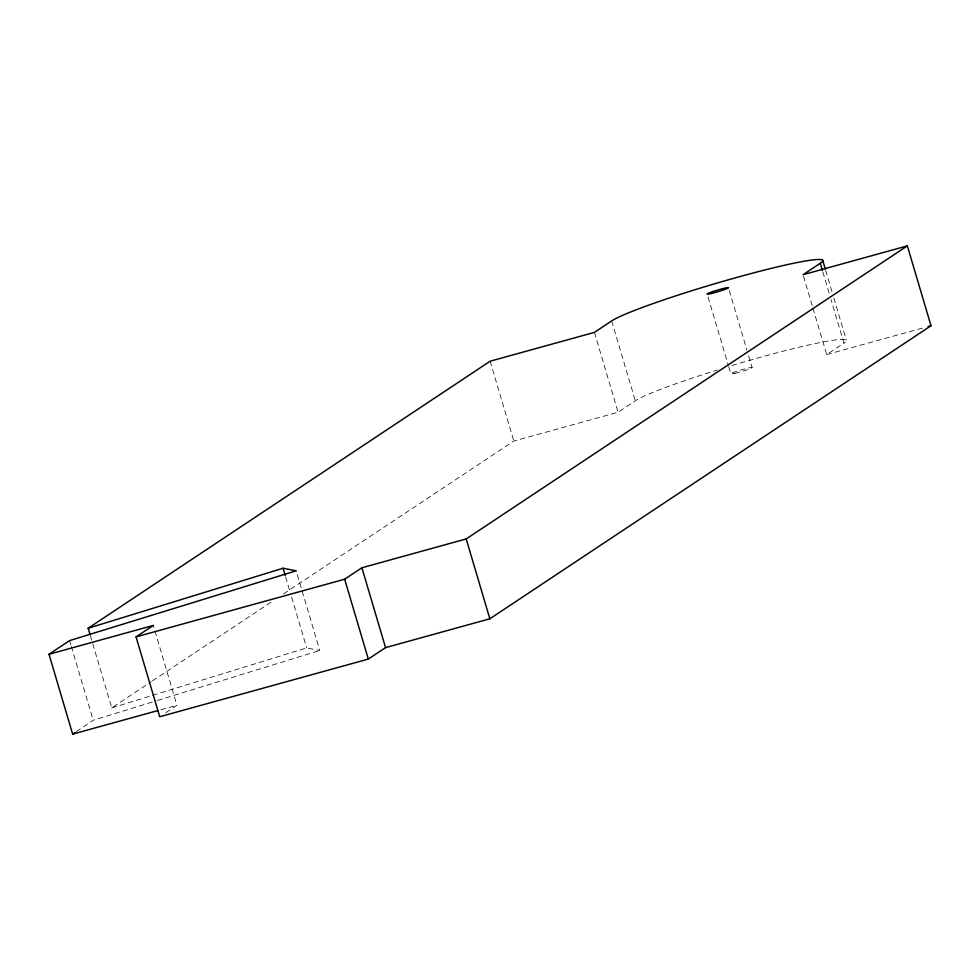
<?xml version="1.0" encoding="UTF-8"?>
<svg xmlns="http://www.w3.org/2000/svg" width="980" height="980" viewBox="0 0 980 980"><rect width="100%" height="100%" fill="white"/><g stroke="black" fill="none" stroke-linecap="round" stroke-linejoin="round"><path stroke-width="0.73" stroke-dasharray="4.9 3.68" d="M76.281 731.68L93.198 720.263L156.053 700.908M165.877 712.656L176.951 705.294L153.297 625.436M283.526 593.917L513.802 441.061L618.098 412.237L635.334 400.783A111.365 8.355 -16.5 0 1 717.323 369.999M812.935 308.1L826.704 354.564L843.939 343.11L831.04 299.562M90.307 635.493L111.769 707.915L151.202 681.737M152.476 680.892L272.072 601.512M111.769 707.915L151.043 695.825M152.488 695.384L306.667 647.903L319.762 650.487L296.168 570.813M157.511 700.455L319.762 650.487M826.704 354.564L925.12 327.357M160.793 709.753L176.951 705.294M825.687 270.456L832.143 292.236M833.858 298.043L846.328 340.146M822.869 271.975L829.313 293.755M803.478 276.164L812.506 306.654M729.292 290.546L746.919 350.08M748.647 355.887L752.089 367.5M708.075 297.001L728.287 365.234M728.716 366.692L730.86 373.944M611.679 320.926L635.334 400.783M594.444 332.379L618.098 412.237M490.147 361.204L513.802 441.061M285.646 576.926L289.933 591.418M291.648 597.212L306.667 647.903M69.592 640.589L70.879 644.926M71.307 646.384L93.198 720.263M731.925 365.54A111.365 8.355 -16.5 0 1 843.939 343.11M734.841 373.368A11.135 0.833 -16.5 0 0 752.04 367.745A11.135 0.833 -16.5 0 0 737.548 371.065A11.135 0.833 -16.5 0 0 734.841 373.368"/><path stroke-width="1.47" d="M89.878 634.036L88.163 628.241L283.061 568.229L296.168 570.813L69.592 640.589L49 654.26L72.655 734.118L75.068 732.489M88.163 628.241L490.147 361.204L594.444 332.379L611.679 320.926A111.365 8.355 -16.5 0 1 738.969 276.826A111.365 8.355 -16.5 0 1 820.285 263.252L822.428 270.517M820.285 263.252L803.049 274.706L907.345 245.882L931 325.74L489.853 618.797L385.557 647.621L368.321 659.075L159.716 716.748L136.061 636.89L153.297 625.436L49 654.26M136.061 636.89L344.666 579.217L361.902 567.763L466.198 538.939L907.345 245.882M928.06 326.548L931 325.74M72.655 734.118L157.854 710.573M822.673 260.288L825.258 268.998M466.198 538.939L489.853 618.797M361.902 567.763L385.557 647.621M344.666 579.217L368.321 659.075M283.061 568.229L285.204 575.481M711.186 293.51A11.135 0.833 -16.5 0 0 728.385 287.887A11.135 0.833 -16.5 0 0 713.893 291.219A11.135 0.833 -16.5 0 0 711.186 293.51"/></g></svg>
